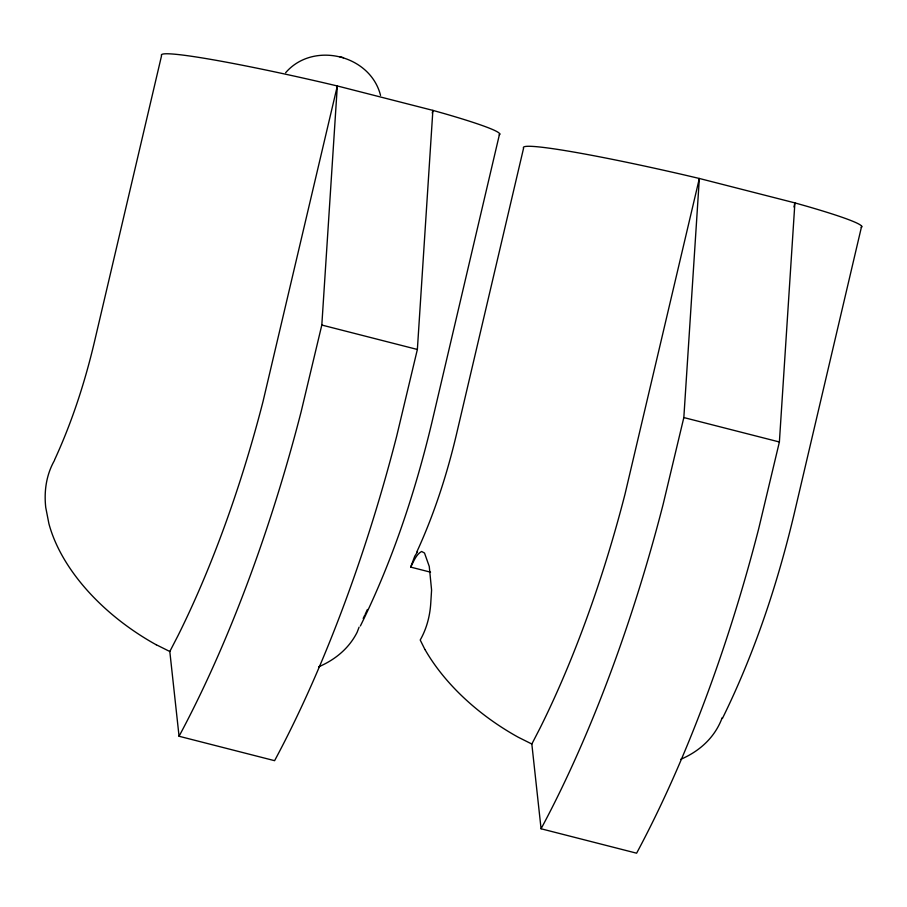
<?xml version="1.0" encoding="UTF-8"?>
<svg xmlns="http://www.w3.org/2000/svg" width="907" height="907" viewBox="0 0 907 907"><rect width="100%" height="100%" fill="white"/><g stroke="black" fill="none" stroke-linecap="round" stroke-linejoin="round"><path stroke-width="1.36" d="M179.053 736.257L169.813 651.509L177.942 635.762A452.298 147.013 -75.7 0 0 263.03 401.484L337.325 85.961L432.877 110.382L417.367 349.467L396.699 436.108A573.553 186.423 -75.7 0 1 274.594 760.678L179.053 736.257A573.553 186.423 -75.7 0 0 301.147 411.687L321.815 325.046L337.325 85.961L322.552 82.492A173.793 10 13.2 0 0 161.571 55.622L94.464 341.746C84.929 382.13 72.095 421.812 54.737 459.532M541.071 828.771L531.831 744.023L539.96 728.276A452.298 147.013 -75.7 0 0 625.048 493.998L699.342 178.475L794.895 202.896L779.385 441.981L758.717 528.622A573.553 186.423 -75.7 0 1 636.612 853.192L541.071 828.771A573.553 186.423 -75.7 0 0 663.164 504.201L683.833 417.56L699.342 178.475L684.57 175.006A173.793 10 13.2 0 0 523.588 148.136L456.482 434.26C446.947 474.644 434.113 514.337 416.755 552.057M432.242 113.08L432.877 110.382L444.43 113.636A173.793 10 13.2 0 1 499.235 134.905M499.632 133.658L432.027 421.868C415.281 492.116 392.334 561.127 360.385 625.977M793.942 206.955L794.895 202.896L806.448 206.161A173.793 10 13.2 0 1 861.253 227.419M861.65 226.172L794.044 514.394C777.299 584.63 754.352 653.641 722.403 718.491M430.553 572.181L410.678 567.102L414.76 556.195L417.537 551.83M359.081 627.156L357.165 632.202A174.212 107.888 30.1 0 1 318.708 666.792M365.215 614.232L367.426 609.47M363.185 618.427L364.705 615.286M410.678 567.102C413.671 561.592 415.848 554.778 421.608 551.456L424.51 553.032L429.26 566.422L431.585 590.083L430.768 603.008C429.975 615.955 426.653 628.71 420.213 640.013L424.941 649.525M285.614 72.741C313.04 40.815 370.453 54.783 380.543 95.416M321.815 325.046L417.367 349.467M683.833 417.56L779.385 441.981M343.504 57.697L339.513 56.631M531.831 744.023L518.294 737.255A174.212 107.888 30.1 0 1 424.975 649.514M156.265 644.741L169.813 651.509M722.233 717.596A174.484 108.058 30.1 0 1 680.738 759.318M156.242 644.786A174.484 108.058 30.1 0 1 48.899 523.656L45.735 507.432A177.863 110.155 30.1 0 1 54.567 460.257"/></g></svg>
